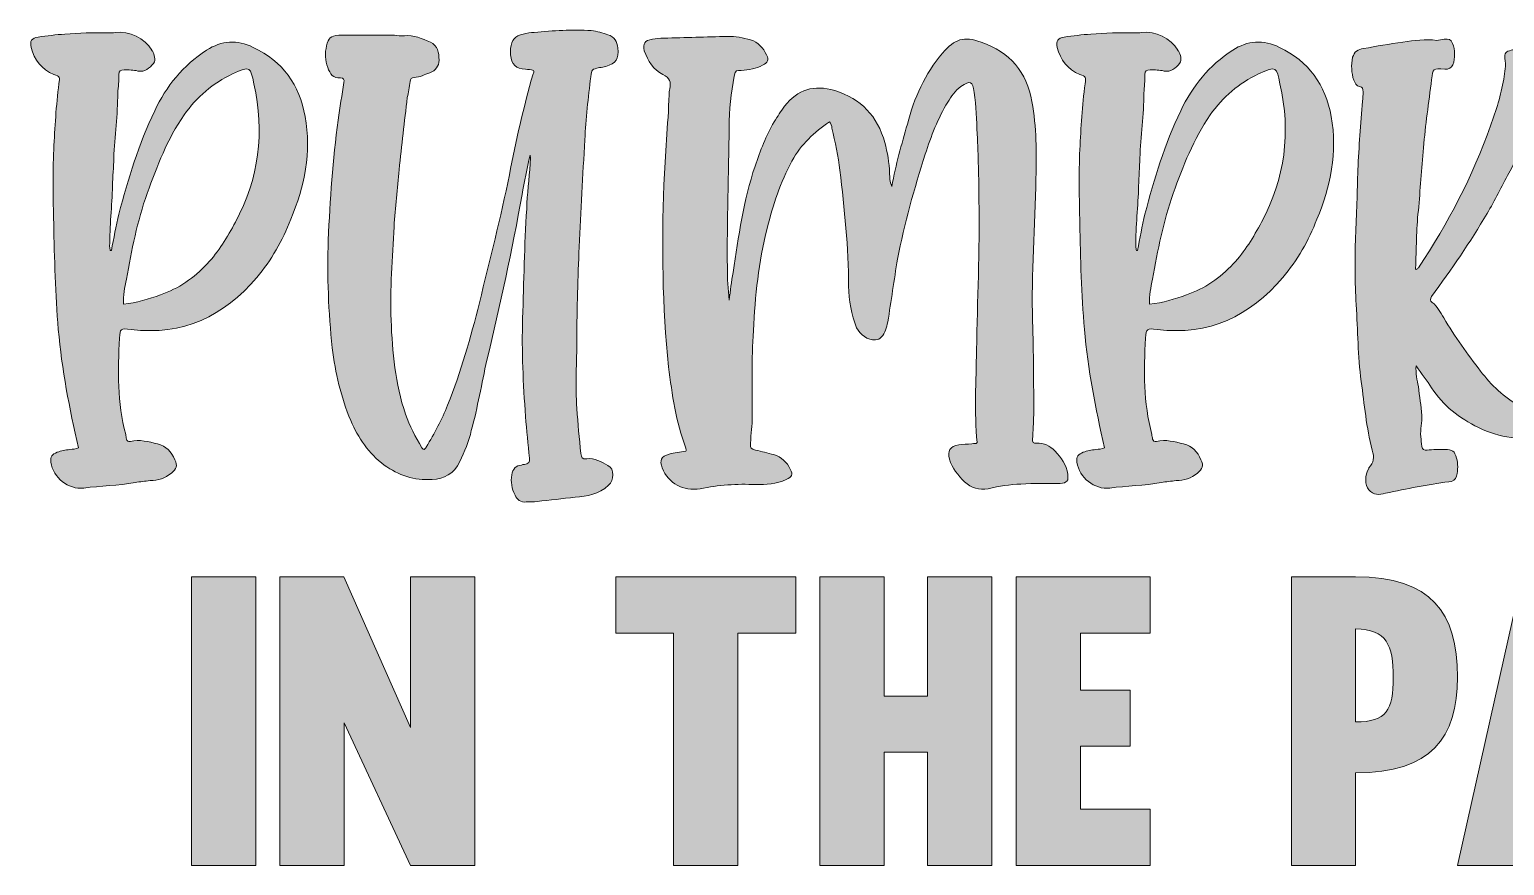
# Model space of a CAD drawing. Header units: inches. Extents: x 239 to 841, y -888 to -191.
# Drawn here: x 239 to 627.2, y -886.3 to -666.3 of the extents above; entities that cross this region are included whole.
import ezdxf

# ---------------------------------------------------------------- set-up
doc = ezdxf.new("R2010")
doc.units = ezdxf.units.IN
doc.header["$MEASUREMENT"] = 0
doc.layers.add('Layer 1', color=7, linetype='Continuous')

# ---------------------------------------------------------------- blocks, each defined once
blk = doc.blocks.new('block 3')
at = {"layer": 'Layer 1', "true_color": 0xffaf04}
h = blk.add_hatch(color=40, dxfattribs=at)
h.dxf.hatch_style = 2
edge = h.paths.add_edge_path()
edge.add_spline(control_points=[(262.52, -714.91), (264.95, -705.65), (267.68, -696.54), (271.94, -687.74), (274.97, -681.36), (279.37, -675.75), (285.6, -671.8), (289.54, -669.22), (293.64, -668.92), (297.89, -671.04), (305.63, -674.68), (310.04, -680.91), (311.55, -689.26), (313.22, -698.67), (311.4, -707.63), (307.76, -716.28), (305.63, -721.89), (302.6, -727.06), (298.8, -731.61), (290.15, -741.78), (279.37, -746.94), (265.71, -745.27), (262.98, -744.97), (262.83, -744.97), (262.68, -747.55), (262.22, -756.05), (262.07, -764.55), (264.34, -772.9), (264.34, -773.35), (264.5, -773.66), (264.5, -774.11), (264.65, -774.57), (264.95, -774.87), (265.56, -774.72), (267.99, -774.11), (270.27, -774.87), (272.69, -775.33), (274.97, -775.93), (276.34, -777.45), (277.25, -779.58), (278.01, -781.09), (277.7, -782.01), (276.34, -783.07), (274.67, -784.43), (272.85, -785.04), (270.72, -785.04), (269.35, -785.19), (268.14, -785.35), (266.77, -785.5), (262.37, -786.41), (257.67, -786.41), (253.26, -787.01), (249.17, -787.47), (245.22, -784.28), (244.61, -780.18), (244.46, -778.82), (244.91, -778.06), (246.28, -777.6), (247.34, -777.15), (248.41, -777), (249.62, -776.84), (250.38, -776.84), (251.14, -776.69), (251.9, -776.39), (249.47, -766.07), (247.5, -755.75), (246.58, -745.27), (245.83, -736.01), (245.52, -726.6), (245.37, -717.34), (245.22, -710.81), (245.07, -704.44), (245.37, -697.91), (245.67, -692.14), (245.98, -686.37), (246.74, -680.61), (247.04, -678.78), (247.04, -678.78), (245.37, -678.18), (242.18, -676.81), (240.21, -674.38), (239.45, -671.04), (239, -669.37), (239.6, -668.61), (241.27, -668.31), (243.55, -668.01), (245.98, -667.7), (248.26, -667.55), (252.05, -667.25), (255.84, -667.1), (259.64, -667.25), (260.25, -667.25), (261.01, -667.25), (261.61, -667.1), (265.26, -666.64), (269.35, -668.61), (271.18, -671.8), (271.18, -671.95), (271.18, -671.95), (271.33, -671.95), (271.78, -673.01), (272.39, -674.23), (271.63, -675.29), (270.57, -676.51), (269.35, -677.57), (267.53, -677.27), (266.32, -676.96), (265.1, -676.96), (263.89, -676.96), (262.98, -676.96), (262.52, -677.27), (262.52, -678.18), (262.52, -679.85), (262.37, -681.52), (262.22, -683.03), (262.22, -688.8), (261.46, -694.42), (261.16, -700.19), (261.16, -702.62), (260.85, -705.04), (260.85, -707.47), (260.7, -712.79), (260.09, -718.1), (260.09, -723.41), (260.09, -723.72), (260.25, -724.17), (260.25, -724.47), (260.4, -724.47), (260.4, -724.47), (260.55, -724.47), (261.16, -721.29), (261.76, -718.1), (262.52, -714.91)], knot_values=[0, 0, 0, 0, 1, 1, 1, 2, 2, 2, 3, 3, 3, 4, 4, 4, 5, 5, 5, 6, 6, 6, 7, 7, 7, 8, 8, 8, 9, 9, 9, 10, 10, 10, 11, 11, 11, 12, 12, 12, 13, 13, 13, 14, 14, 14, 15, 15, 15, 16, 16, 16, 17, 17, 17, 18, 18, 18, 19, 19, 19, 20, 20, 20, 21, 21, 21, 22, 22, 22, 23, 23, 23, 24, 24, 24, 25, 25, 25, 26, 26, 26, 27, 27, 27, 28, 28, 28, 29, 29, 29, 30, 30, 30, 31, 31, 31, 32, 32, 32, 33, 33, 33, 34, 34, 34, 35, 35, 35, 36, 36, 36, 37, 37, 37, 38, 38, 38, 39, 39, 39, 40, 40, 40, 41, 41, 41, 42, 42, 42, 43, 43, 43, 44, 44, 44, 44], degree=3, periodic=1)
edge = h.paths.add_edge_path()
edge.add_spline(control_points=[(273.45, -736.16), (278.31, -734.49), (282.26, -731.76), (285.75, -727.97), (288.78, -724.78), (291.06, -720.98), (293.19, -717.04), (299.41, -705.5), (300.93, -693.36), (298.04, -680.61), (297.13, -676.36), (297.28, -675.75), (292.43, -678.03), (287.27, -680.45), (283.02, -684.1), (279.68, -688.8), (275.27, -695.18), (272.54, -702.31), (269.96, -709.45), (267.38, -716.73), (265.86, -724.47), (264.5, -732.06), (264.04, -734.19), (263.59, -736.32), (263.74, -738.59), (267.23, -738.29), (270.42, -737.23), (273.45, -736.16)], knot_values=[0, 0, 0, 0, 1, 1, 1, 2, 2, 2, 3, 3, 3, 4, 4, 4, 5, 5, 5, 6, 6, 6, 7, 7, 7, 8, 8, 8, 9, 9, 9, 9], degree=3, periodic=1)
h = blk.add_hatch(color=40, dxfattribs=at)
h.dxf.hatch_style = 2
edge = h.paths.add_edge_path()
edge.add_spline(control_points=[(343.43, -776.24), (345.55, -772.59), (347.53, -768.95), (349.04, -765.16), (352.54, -756.35), (355.12, -747.4), (357.39, -738.29), (360.13, -727.06), (363.01, -715.82), (365.29, -704.59), (366.96, -695.63), (369.08, -686.83), (371.51, -678.03), (371.66, -677.72), (371.81, -677.42), (371.66, -677.11), (370.9, -676.81), (370.3, -676.96), (369.54, -676.81), (366.96, -676.66), (365.89, -675.6), (365.59, -673.01), (365.59, -672.56), (365.59, -671.95), (365.59, -671.35), (365.89, -669.07), (366.8, -668.01), (368.93, -667.55), (369.84, -667.25), (370.9, -667.1), (371.81, -667.1), (376.82, -666.64), (381.83, -666.34), (386.84, -666.64), (388.36, -666.79), (389.88, -667.25), (391.24, -667.7), (392.91, -668.31), (393.67, -669.52), (393.83, -671.2), (394.13, -674.08), (393.37, -675.29), (390.64, -676.05), (390.18, -676.2), (389.57, -676.36), (388.97, -676.36), (386.99, -676.81), (386.99, -676.81), (386.69, -678.78), (386.08, -684.25), (385.32, -689.87), (385.17, -695.33), (384.57, -704.74), (384.11, -714.15), (383.65, -723.56), (383.35, -731.61), (383.05, -739.65), (383.05, -747.85), (383.05, -753.92), (382.59, -759.99), (383.05, -766.07), (383.35, -770.01), (383.65, -773.96), (384.11, -777.91), (384.26, -778.97), (384.41, -779.42), (385.63, -779.27), (387.75, -778.97), (389.57, -780.18), (391.24, -781.09), (393.07, -781.85), (392.76, -785.04), (391.4, -786.26), (388.82, -788.68), (385.78, -789.14), (382.59, -789.44), (379.25, -789.75), (375.91, -790.2), (372.57, -790.51), (371.66, -790.66), (370.6, -790.66), (369.69, -790.66), (368.32, -790.81), (367.26, -790.05), (366.8, -788.84), (365.89, -787.17), (365.59, -785.35), (365.89, -783.52), (366.2, -782.01), (366.96, -781.09), (368.47, -780.94), (368.78, -780.79), (368.93, -780.79), (369.23, -780.79), (370.3, -780.64), (370.75, -780.18), (370.6, -779.12), (370.15, -775.48), (369.84, -771.83), (369.54, -768.19), (368.93, -759.54), (368.47, -751.04), (368.78, -742.39), (369.08, -732.67), (369.23, -723.11), (369.84, -713.54), (369.99, -709.6), (370.45, -705.65), (370.75, -701.7), (370.75, -700.95), (370.9, -700.34), (370.75, -699.43), (369.84, -702.92), (369.23, -706.41), (368.63, -709.75), (366.05, -724.32), (362.86, -738.9), (359.37, -753.32), (358, -759.54), (356.94, -765.76), (355.27, -771.83), (354.66, -774.72), (353.45, -777.45), (352.23, -780.03), (350.72, -783.22), (348.13, -784.59), (344.95, -784.74), (340.24, -785.04), (336.14, -783.68), (332.35, -780.94), (328.25, -777.91), (325.52, -773.81), (323.54, -769.25), (320.96, -763.03), (319.44, -756.66), (318.69, -750.13), (317.62, -740.72), (317.32, -731.15), (317.62, -721.74), (318.08, -711.12), (318.84, -700.64), (320.2, -690.17), (320.66, -686.83), (321.27, -683.49), (321.72, -680.3), (321.87, -679.54), (321.72, -679.09), (320.81, -679.09), (318.99, -679.24), (318.08, -678.03), (317.47, -676.36), (316.86, -674.53), (316.71, -672.56), (317.17, -670.59), (317.62, -668.61), (318.23, -668.01), (320.36, -667.85), (325.21, -667.7), (330.22, -667.85), (335.08, -667.85), (335.84, -668.01), (336.75, -668.01), (337.66, -668.01), (340.09, -667.7), (342.37, -668.77), (344.49, -669.68), (346.46, -670.59), (346.77, -672.41), (346.77, -674.38), (346.77, -676.05), (345.86, -677.11), (344.34, -677.72), (342.97, -678.18), (341.76, -678.94), (340.24, -678.94), (339.48, -678.94), (339.18, -679.39), (339.18, -680), (338.87, -681.52), (338.72, -682.88), (338.42, -684.25), (337.66, -690.62), (336.9, -696.85), (336.29, -703.22), (335.84, -708.23), (335.23, -713.09), (334.93, -718.25), (334.47, -726.45), (333.87, -734.65), (334.17, -742.84), (334.47, -751.19), (335.23, -759.54), (337.96, -767.58), (339.03, -770.62), (340.54, -773.51), (342.21, -776.39), (342.37, -776.54), (342.52, -776.69), (342.82, -776.84), (343.12, -776.69), (343.28, -776.39), (343.43, -776.24)], knot_values=[0, 0, 0, 0, 1, 1, 1, 2, 2, 2, 3, 3, 3, 4, 4, 4, 5, 5, 5, 6, 6, 6, 7, 7, 7, 8, 8, 8, 9, 9, 9, 10, 10, 10, 11, 11, 11, 12, 12, 12, 13, 13, 13, 14, 14, 14, 15, 15, 15, 16, 16, 16, 17, 17, 17, 18, 18, 18, 19, 19, 19, 20, 20, 20, 21, 21, 21, 22, 22, 22, 23, 23, 23, 24, 24, 24, 25, 25, 25, 26, 26, 26, 27, 27, 27, 28, 28, 28, 29, 29, 29, 30, 30, 30, 31, 31, 31, 32, 32, 32, 33, 33, 33, 34, 34, 34, 35, 35, 35, 36, 36, 36, 37, 37, 37, 38, 38, 38, 39, 39, 39, 40, 40, 40, 41, 41, 41, 42, 42, 42, 43, 43, 43, 44, 44, 44, 45, 45, 45, 46, 46, 46, 47, 47, 47, 48, 48, 48, 49, 49, 49, 50, 50, 50, 51, 51, 51, 52, 52, 52, 53, 53, 53, 54, 54, 54, 55, 55, 55, 56, 56, 56, 57, 57, 57, 58, 58, 58, 59, 59, 59, 60, 60, 60, 61, 61, 61, 62, 62, 62, 63, 63, 63, 64, 64, 64, 65, 65, 65, 66, 66, 66, 67, 67, 67, 67], degree=3, periodic=1)
h = blk.add_hatch(color=40, dxfattribs=at)
h.dxf.hatch_style = 2
edge = h.paths.add_edge_path()
edge.add_spline(control_points=[(532.56, -714.91), (534.99, -705.65), (537.72, -696.54), (541.97, -687.74), (545.01, -681.36), (549.41, -675.75), (555.64, -671.8), (559.58, -669.22), (563.68, -668.92), (567.93, -671.04), (575.67, -674.68), (580.07, -680.91), (581.59, -689.26), (583.26, -698.67), (581.44, -707.63), (577.8, -716.28), (575.67, -721.89), (572.64, -727.06), (568.84, -731.61), (560.19, -741.78), (549.41, -746.94), (535.75, -745.27), (533.02, -744.97), (532.87, -744.97), (532.71, -747.55), (532.26, -756.05), (532.11, -764.55), (534.38, -772.9), (534.38, -773.35), (534.54, -773.66), (534.54, -774.11), (534.69, -774.57), (534.99, -774.87), (535.6, -774.72), (538.03, -774.11), (540.3, -774.87), (542.73, -775.33), (545.01, -775.93), (546.38, -777.45), (547.29, -779.58), (548.05, -781.09), (547.74, -782.01), (546.38, -783.07), (544.71, -784.43), (542.88, -785.04), (540.76, -785.04), (539.39, -785.19), (538.18, -785.35), (536.81, -785.5), (532.41, -786.41), (527.7, -786.41), (523.3, -787.01), (519.2, -787.47), (515.26, -784.28), (514.65, -780.18), (514.5, -778.82), (514.95, -778.06), (516.32, -777.6), (517.38, -777.15), (518.44, -777), (519.66, -776.84), (520.42, -776.84), (521.18, -776.69), (521.94, -776.39), (519.51, -766.07), (517.53, -755.75), (516.62, -745.27), (515.86, -736.01), (515.56, -726.6), (515.41, -717.34), (515.26, -710.81), (515.11, -704.44), (515.41, -697.91), (515.71, -692.14), (516.02, -686.37), (516.78, -680.61), (517.08, -678.78), (517.08, -678.78), (515.41, -678.18), (512.22, -676.81), (510.25, -674.38), (509.49, -671.04), (509.03, -669.37), (509.64, -668.61), (511.31, -668.31), (513.59, -668.01), (516.02, -667.7), (518.29, -667.55), (522.09, -667.25), (525.88, -667.1), (529.68, -667.25), (530.29, -667.25), (531.04, -667.25), (531.65, -667.1), (535.29, -666.64), (539.39, -668.61), (541.21, -671.8), (541.21, -671.95), (541.21, -671.95), (541.37, -671.95), (541.82, -673.01), (542.43, -674.23), (541.67, -675.29), (540.61, -676.51), (539.39, -677.57), (537.57, -677.27), (536.36, -676.96), (535.14, -676.96), (533.93, -676.96), (533.02, -676.96), (532.56, -677.27), (532.56, -678.18), (532.56, -679.85), (532.41, -681.52), (532.26, -683.03), (532.26, -688.8), (531.5, -694.42), (531.2, -700.19), (531.2, -702.62), (530.89, -705.04), (530.89, -707.47), (530.74, -712.79), (530.13, -718.1), (530.13, -723.41), (530.13, -723.72), (530.29, -724.17), (530.29, -724.47), (530.44, -724.47), (530.44, -724.47), (530.59, -724.47), (531.2, -721.29), (531.8, -718.1), (532.56, -714.91)], knot_values=[0, 0, 0, 0, 1, 1, 1, 2, 2, 2, 3, 3, 3, 4, 4, 4, 5, 5, 5, 6, 6, 6, 7, 7, 7, 8, 8, 8, 9, 9, 9, 10, 10, 10, 11, 11, 11, 12, 12, 12, 13, 13, 13, 14, 14, 14, 15, 15, 15, 16, 16, 16, 17, 17, 17, 18, 18, 18, 19, 19, 19, 20, 20, 20, 21, 21, 21, 22, 22, 22, 23, 23, 23, 24, 24, 24, 25, 25, 25, 26, 26, 26, 27, 27, 27, 28, 28, 28, 29, 29, 29, 30, 30, 30, 31, 31, 31, 32, 32, 32, 33, 33, 33, 34, 34, 34, 35, 35, 35, 36, 36, 36, 37, 37, 37, 38, 38, 38, 39, 39, 39, 40, 40, 40, 41, 41, 41, 42, 42, 42, 43, 43, 43, 44, 44, 44, 44], degree=3, periodic=1)
edge = h.paths.add_edge_path()
edge.add_spline(control_points=[(543.49, -736.16), (548.35, -734.49), (552.3, -731.76), (555.79, -727.97), (558.82, -724.78), (561.1, -720.98), (563.23, -717.04), (569.45, -705.5), (570.97, -693.36), (568.08, -680.61), (567.17, -676.36), (567.32, -675.75), (562.47, -678.03), (557.3, -680.45), (553.06, -684.1), (549.72, -688.8), (545.31, -695.18), (542.58, -702.31), (540, -709.45), (537.42, -716.73), (535.9, -724.47), (534.54, -732.06), (534.08, -734.19), (533.62, -736.32), (533.78, -738.59), (537.27, -738.29), (540.46, -737.23), (543.49, -736.16)], knot_values=[0, 0, 0, 0, 1, 1, 1, 2, 2, 2, 3, 3, 3, 4, 4, 4, 5, 5, 5, 6, 6, 6, 7, 7, 7, 8, 8, 8, 9, 9, 9, 9], degree=3, periodic=1)
h = blk.add_hatch(color=40, dxfattribs=at)
h.dxf.hatch_style = 2
edge = h.paths.add_edge_path()
edge.add_spline(control_points=[(470.02, -691.23), (471.85, -684.4), (474.58, -678.03), (479.28, -672.56), (482.62, -668.77), (484.75, -668.01), (489.45, -669.68), (497.04, -672.26), (501.45, -677.57), (502.81, -685.31), (504.03, -691.99), (504.03, -698.82), (503.87, -705.5), (503.57, -718.1), (502.66, -730.55), (502.96, -743.15), (503.27, -751.34), (503.27, -759.54), (503.27, -767.74), (503.27, -769.86), (503.11, -771.99), (502.96, -774.11), (502.81, -774.87), (503.11, -775.33), (504.03, -775.18), (506, -775.02), (507.52, -775.93), (508.88, -777.3), (510.55, -778.97), (511.92, -780.94), (512.22, -783.37), (512.53, -785.04), (512.07, -785.65), (510.25, -785.8), (506.76, -785.95), (503.42, -785.65), (499.93, -785.95), (497.04, -786.1), (494.16, -786.41), (491.28, -787.17), (488.85, -787.62), (486.87, -787.01), (485.05, -785.35), (483.38, -783.68), (481.86, -781.85), (481.1, -779.42), (480.5, -777.15), (481.26, -776.09), (483.53, -775.63), (484.6, -775.48), (485.81, -775.48), (487.03, -775.33), (487.48, -775.18), (488.09, -775.48), (488.39, -775.02), (487.63, -766.98), (488.09, -758.93), (488.24, -750.73), (488.39, -737.68), (489.15, -724.47), (488.85, -711.27), (488.85, -705.35), (488.69, -699.58), (488.39, -693.81), (488.24, -690.17), (488.09, -686.53), (487.63, -682.88), (487.18, -679.85), (486.57, -679.7), (484.14, -681.36), (482.62, -682.43), (481.56, -683.94), (480.65, -685.46), (478.07, -689.71), (476.25, -694.42), (474.73, -699.13), (471.85, -708.23), (469.26, -717.34), (467.44, -726.75), (466.53, -732.22), (465.77, -737.83), (464.86, -743.3), (464.56, -744.82), (464.26, -746.18), (463.19, -747.24), (462.74, -747.7), (462.28, -748), (461.67, -748), (459.55, -748.16), (457.58, -746.64), (456.67, -744.82), (455.3, -741.32), (454.69, -737.68), (454.54, -733.89), (454.54, -723.72), (453.48, -713.54), (452.26, -703.37), (451.81, -699.73), (451.05, -695.94), (450.14, -692.29), (450.14, -691.69), (449.99, -691.08), (449.53, -690.62), (445.43, -693.36), (442.09, -696.54), (439.66, -700.95), (436.63, -706.56), (434.66, -712.48), (433.14, -718.71), (430.86, -727.51), (429.95, -736.47), (429.49, -745.57), (429.04, -753.16), (429.19, -760.6), (429.19, -768.19), (429.19, -770.47), (428.89, -772.75), (428.74, -775.18), (428.74, -776.69), (428.74, -776.69), (430.1, -777), (431.62, -777.45), (433.29, -777.75), (434.81, -778.21), (436.93, -778.82), (438.3, -780.18), (439.21, -782.01), (439.97, -783.52), (439.66, -783.98), (438.15, -784.74), (435.57, -785.95), (432.83, -786.1), (430.1, -786.1), (425.24, -785.8), (420.23, -786.26), (415.53, -787.17), (410.98, -787.92), (407.18, -785.8), (405.51, -781.7), (404.75, -779.73), (405.21, -778.67), (407.33, -778.06), (408.7, -777.75), (410.22, -777.6), (411.73, -777.3), (411.89, -777), (411.73, -776.69), (411.73, -776.54), (409.15, -769.56), (408.09, -762.42), (407.18, -755.14), (405.51, -739.2), (405.36, -723.11), (405.97, -707.17), (406.27, -699.28), (407.03, -691.38), (407.33, -683.49), (407.33, -683.03), (407.33, -682.43), (407.48, -681.97), (407.79, -680.15), (407.63, -679.09), (405.66, -678.18), (403.23, -676.96), (401.72, -674.68), (400.8, -671.95), (400.35, -669.98), (400.8, -669.22), (402.93, -668.92), (403.84, -668.77), (404.9, -668.61), (405.97, -668.61), (411.58, -668.46), (417.05, -668.31), (422.66, -668.16), (424.79, -668.01), (426.76, -668.61), (428.74, -669.07), (430.86, -669.68), (432.07, -671.2), (432.99, -673.01), (433.59, -674.38), (433.29, -674.99), (431.92, -675.75), (430.25, -676.66), (428.28, -676.96), (426.31, -677.11), (425.09, -677.11), (424.79, -676.96), (424.48, -678.63), (423.57, -683.03), (423.12, -687.59), (423.12, -691.99), (422.97, -704.44), (422.51, -716.73), (422.66, -729.03), (422.66, -731.91), (422.81, -734.65), (423.12, -737.53), (423.42, -735.1), (423.73, -732.67), (424.18, -730.24), (425.55, -720.83), (426.91, -711.27), (429.95, -702.31), (431.32, -698.21), (432.83, -694.27), (434.96, -690.62), (435.87, -689.11), (436.78, -687.89), (437.69, -686.53), (441.18, -682.12), (445.43, -680.76), (450.9, -682.43), (457.88, -684.55), (462.13, -689.11), (464.1, -696.09), (464.71, -698.67), (465.32, -701.4), (465.32, -704.13), (465.47, -705.2), (465.32, -706.26), (465.92, -707.63), (466.99, -701.86), (468.51, -696.54), (470.02, -691.23)], knot_values=[0, 0, 0, 0, 1, 1, 1, 2, 2, 2, 3, 3, 3, 4, 4, 4, 5, 5, 5, 6, 6, 6, 7, 7, 7, 8, 8, 8, 9, 9, 9, 10, 10, 10, 11, 11, 11, 12, 12, 12, 13, 13, 13, 14, 14, 14, 15, 15, 15, 16, 16, 16, 17, 17, 17, 18, 18, 18, 19, 19, 19, 20, 20, 20, 21, 21, 21, 22, 22, 22, 23, 23, 23, 24, 24, 24, 25, 25, 25, 26, 26, 26, 27, 27, 27, 28, 28, 28, 29, 29, 29, 30, 30, 30, 31, 31, 31, 32, 32, 32, 33, 33, 33, 34, 34, 34, 35, 35, 35, 36, 36, 36, 37, 37, 37, 38, 38, 38, 39, 39, 39, 40, 40, 40, 41, 41, 41, 42, 42, 42, 43, 43, 43, 44, 44, 44, 45, 45, 45, 46, 46, 46, 47, 47, 47, 48, 48, 48, 49, 49, 49, 50, 50, 50, 51, 51, 51, 52, 52, 52, 53, 53, 53, 54, 54, 54, 55, 55, 55, 56, 56, 56, 57, 57, 57, 58, 58, 58, 59, 59, 59, 60, 60, 60, 61, 61, 61, 62, 62, 62, 63, 63, 63, 64, 64, 64, 65, 65, 65, 66, 66, 66, 67, 67, 67, 68, 68, 68, 69, 69, 69, 70, 70, 70, 71, 71, 71, 72, 72, 72, 73, 73, 73, 74, 74, 74, 75, 75, 75, 75], degree=3, periodic=1)
h = blk.add_hatch(color=40, dxfattribs=at)
h.dxf.hatch_style = 2
edge = h.paths.add_edge_path()
edge.add_spline(control_points=[(604.51, -760.3), (604.81, -762.88), (605.27, -765.31), (605.42, -767.89), (605.57, -769.71), (604.96, -771.53), (605.12, -773.51), (605.27, -774.26), (605.27, -775.18), (605.42, -776.09), (605.57, -776.84), (606.03, -777.15), (606.79, -777), (608.3, -776.84), (609.97, -776.84), (611.49, -776.84), (613.47, -776.84), (614.07, -777.3), (614.53, -779.12), (614.98, -780.64), (614.98, -782.16), (614.53, -783.83), (614.22, -784.74), (613.62, -785.35), (612.55, -785.35), (606.94, -786.1), (601.47, -787.17), (595.86, -788.38), (594.19, -788.84), (592.67, -788.84), (591.45, -787.47), (590.39, -786.41), (590.39, -783.37), (591.45, -781.85), (591.45, -781.85), (591.45, -781.85), (591.45, -781.7), (592.82, -780.34), (592.97, -778.97), (592.36, -777), (590.85, -771.08), (590.24, -765), (589.48, -758.93), (588.57, -752.25), (588.57, -745.57), (588.12, -738.74), (587.81, -732.82), (587.81, -726.75), (587.96, -720.83), (588.27, -714.91), (588.42, -708.99), (588.57, -703.22), (588.87, -697.15), (589.33, -691.23), (589.78, -685.16), (589.94, -684.4), (589.94, -683.49), (589.94, -682.73), (589.94, -681.97), (589.94, -681.36), (589.03, -681.36), (588.12, -681.21), (587.81, -680.3), (587.51, -679.7), (586.9, -677.72), (586.75, -675.75), (587.2, -673.62), (587.66, -672.26), (588.57, -671.5), (590.09, -671.35), (593.43, -670.74), (596.92, -670.13), (600.41, -669.68), (603.45, -669.22), (606.33, -668.77), (609.37, -669.22), (609.97, -669.22), (610.73, -668.92), (611.34, -668.92), (612.55, -668.77), (613.01, -668.92), (613.47, -669.98), (614.22, -671.8), (614.22, -673.77), (613.62, -675.6), (613.16, -676.51), (612.55, -676.81), (611.49, -676.81), (608.3, -676.51), (608.3, -676.51), (608, -679.54), (607.24, -685.61), (606.33, -691.53), (605.88, -697.46), (605.42, -703.07), (604.96, -708.54), (604.51, -714), (603.9, -719.01), (604.05, -724.17), (603.75, -729.18), (603.75, -729.18), (603.75, -729.33), (603.9, -729.48), (604.21, -729.48), (604.36, -729.18), (604.51, -729.03), (612.4, -717.34), (618.78, -704.89), (623.48, -691.69), (625, -687.59), (626.22, -683.64), (626.98, -679.39), (627.28, -677.57), (627.58, -675.75), (627.28, -673.93), (627.13, -672.56), (627.58, -672.11), (628.95, -671.8), (629.4, -671.65), (629.71, -671.65), (630.16, -671.65), (633.2, -671.95), (635.78, -673.17), (638.05, -675.29), (639.27, -676.51), (639.27, -677.27), (638.51, -678.94), (637.9, -680.45), (637.45, -681.97), (636.99, -683.49), (634.72, -690.62), (631.83, -697.46), (628.34, -704.13), (626.37, -707.63), (624.7, -711.27), (622.57, -714.76), (618.17, -722.35), (613.16, -729.48), (608, -736.62), (607.55, -737.23), (607.55, -737.68), (608.15, -738.14), (609.52, -739.2), (610.28, -740.72), (611.19, -742.23), (614.07, -747.09), (617.41, -751.8), (620.9, -756.2), (623.64, -759.99), (627.13, -763.03), (631.07, -765.46), (633.2, -766.67), (635.32, -767.89), (637.75, -768.19), (638.97, -768.49), (640.18, -768.95), (641.24, -769.56), (642.31, -770.16), (642.46, -771.08), (641.4, -771.83), (640.48, -772.75), (639.12, -773.2), (637.9, -773.35), (631.83, -774.57), (625.91, -773.81), (620.3, -771.08), (615.29, -768.65), (611.04, -765.31), (608, -760.6), (606.79, -758.78), (605.42, -756.96), (603.9, -754.83), (603.75, -756.81), (604.21, -758.63), (604.51, -760.3)], knot_values=[0, 0, 0, 0, 1, 1, 1, 2, 2, 2, 3, 3, 3, 4, 4, 4, 5, 5, 5, 6, 6, 6, 7, 7, 7, 8, 8, 8, 9, 9, 9, 10, 10, 10, 11, 11, 11, 12, 12, 12, 13, 13, 13, 14, 14, 14, 15, 15, 15, 16, 16, 16, 17, 17, 17, 18, 18, 18, 19, 19, 19, 20, 20, 20, 21, 21, 21, 22, 22, 22, 23, 23, 23, 24, 24, 24, 25, 25, 25, 26, 26, 26, 27, 27, 27, 28, 28, 28, 29, 29, 29, 30, 30, 30, 31, 31, 31, 32, 32, 32, 33, 33, 33, 34, 34, 34, 35, 35, 35, 36, 36, 36, 37, 37, 37, 38, 38, 38, 39, 39, 39, 40, 40, 40, 41, 41, 41, 42, 42, 42, 43, 43, 43, 44, 44, 44, 45, 45, 45, 46, 46, 46, 47, 47, 47, 48, 48, 48, 49, 49, 49, 50, 50, 50, 51, 51, 51, 52, 52, 52, 53, 53, 53, 54, 54, 54, 55, 55, 55, 56, 56, 56, 57, 57, 57, 58, 58, 58, 58], degree=3, periodic=1)
at = {"layer": 'Layer 1', "lineweight": 0}
for points, knots in [([(262.52, -714.91), (264.95, -705.65), (267.68, -696.54), (271.94, -687.74), (274.97, -681.36), (279.37, -675.75), (285.6, -671.8), (289.54, -669.22), (293.64, -668.92), (297.89, -671.04), (305.63, -674.68), (310.04, -680.91), (311.55, -689.26), (313.22, -698.67), (311.4, -707.63), (307.76, -716.28), (305.63, -721.89), (302.6, -727.06), (298.8, -731.61), (290.15, -741.78), (279.37, -746.94), (265.71, -745.27), (262.98, -744.97), (262.83, -744.97), (262.68, -747.55), (262.22, -756.05), (262.07, -764.55), (264.34, -772.9), (264.34, -773.35), (264.5, -773.66), (264.5, -774.11), (264.65, -774.57), (264.95, -774.87), (265.56, -774.72), (267.99, -774.11), (270.27, -774.87), (272.69, -775.33), (274.97, -775.93), (276.34, -777.45), (277.25, -779.58), (278.01, -781.09), (277.7, -782.01), (276.34, -783.07), (274.67, -784.43), (272.85, -785.04), (270.72, -785.04), (269.35, -785.19), (268.14, -785.35), (266.77, -785.5), (262.37, -786.41), (257.67, -786.41), (253.26, -787.01), (249.17, -787.47), (245.22, -784.28), (244.61, -780.18), (244.46, -778.82), (244.91, -778.06), (246.28, -777.6), (247.34, -777.15), (248.41, -777), (249.62, -776.84), (250.38, -776.84), (251.14, -776.69), (251.9, -776.39), (249.47, -766.07), (247.5, -755.75), (246.58, -745.27), (245.83, -736.01), (245.52, -726.6), (245.37, -717.34), (245.22, -710.81), (245.07, -704.44), (245.37, -697.91), (245.67, -692.14), (245.98, -686.37), (246.74, -680.61), (247.04, -678.78), (247.04, -678.78), (245.37, -678.18), (242.18, -676.81), (240.21, -674.38), (239.45, -671.04), (239, -669.37), (239.6, -668.61), (241.27, -668.31), (243.55, -668.01), (245.98, -667.7), (248.26, -667.55), (252.05, -667.25), (255.84, -667.1), (259.64, -667.25), (260.25, -667.25), (261.01, -667.25), (261.61, -667.1), (265.26, -666.64), (269.35, -668.61), (271.18, -671.8), (271.18, -671.95), (271.18, -671.95), (271.33, -671.95), (271.78, -673.01), (272.39, -674.23), (271.63, -675.29), (270.57, -676.51), (269.35, -677.57), (267.53, -677.27), (266.32, -676.96), (265.1, -676.96), (263.89, -676.96), (262.98, -676.96), (262.52, -677.27), (262.52, -678.18), (262.52, -679.85), (262.37, -681.52), (262.22, -683.03), (262.22, -688.8), (261.46, -694.42), (261.16, -700.19), (261.16, -702.62), (260.85, -705.04), (260.85, -707.47), (260.7, -712.79), (260.09, -718.1), (260.09, -723.41), (260.09, -723.72), (260.25, -724.17), (260.25, -724.47), (260.4, -724.47), (260.4, -724.47), (260.55, -724.47), (261.16, -721.29), (261.76, -718.1), (262.52, -714.91)], [0, 0, 0, 0, 1, 1, 1, 2, 2, 2, 3, 3, 3, 4, 4, 4, 5, 5, 5, 6, 6, 6, 7, 7, 7, 8, 8, 8, 9, 9, 9, 10, 10, 10, 11, 11, 11, 12, 12, 12, 13, 13, 13, 14, 14, 14, 15, 15, 15, 16, 16, 16, 17, 17, 17, 18, 18, 18, 19, 19, 19, 20, 20, 20, 21, 21, 21, 22, 22, 22, 23, 23, 23, 24, 24, 24, 25, 25, 25, 26, 26, 26, 27, 27, 27, 28, 28, 28, 29, 29, 29, 30, 30, 30, 31, 31, 31, 32, 32, 32, 33, 33, 33, 34, 34, 34, 35, 35, 35, 36, 36, 36, 37, 37, 37, 38, 38, 38, 39, 39, 39, 40, 40, 40, 41, 41, 41, 42, 42, 42, 43, 43, 43, 44, 44, 44, 44]), ([(343.43, -776.24), (345.55, -772.59), (347.53, -768.95), (349.04, -765.16), (352.54, -756.35), (355.12, -747.4), (357.39, -738.29), (360.13, -727.06), (363.01, -715.82), (365.29, -704.59), (366.96, -695.63), (369.08, -686.83), (371.51, -678.03), (371.66, -677.72), (371.81, -677.42), (371.66, -677.11), (370.9, -676.81), (370.3, -676.96), (369.54, -676.81), (366.96, -676.66), (365.89, -675.6), (365.59, -673.01), (365.59, -672.56), (365.59, -671.95), (365.59, -671.35), (365.89, -669.07), (366.8, -668.01), (368.93, -667.55), (369.84, -667.25), (370.9, -667.1), (371.81, -667.1), (376.82, -666.64), (381.83, -666.34), (386.84, -666.64), (388.36, -666.79), (389.88, -667.25), (391.24, -667.7), (392.91, -668.31), (393.67, -669.52), (393.83, -671.2), (394.13, -674.08), (393.37, -675.29), (390.64, -676.05), (390.18, -676.2), (389.57, -676.36), (388.97, -676.36), (386.99, -676.81), (386.99, -676.81), (386.69, -678.78), (386.08, -684.25), (385.32, -689.87), (385.17, -695.33), (384.57, -704.74), (384.11, -714.15), (383.65, -723.56), (383.35, -731.61), (383.05, -739.65), (383.05, -747.85), (383.05, -753.92), (382.59, -759.99), (383.05, -766.07), (383.35, -770.01), (383.65, -773.96), (384.11, -777.91), (384.26, -778.97), (384.41, -779.42), (385.63, -779.27), (387.75, -778.97), (389.57, -780.18), (391.24, -781.09), (393.07, -781.85), (392.76, -785.04), (391.4, -786.26), (388.82, -788.68), (385.78, -789.14), (382.59, -789.44), (379.25, -789.75), (375.91, -790.2), (372.57, -790.51), (371.66, -790.66), (370.6, -790.66), (369.69, -790.66), (368.32, -790.81), (367.26, -790.05), (366.8, -788.84), (365.89, -787.17), (365.59, -785.35), (365.89, -783.52), (366.2, -782.01), (366.96, -781.09), (368.47, -780.94), (368.78, -780.79), (368.93, -780.79), (369.23, -780.79), (370.3, -780.64), (370.75, -780.18), (370.6, -779.12), (370.15, -775.48), (369.84, -771.83), (369.54, -768.19), (368.93, -759.54), (368.47, -751.04), (368.78, -742.39), (369.08, -732.67), (369.23, -723.11), (369.84, -713.54), (369.99, -709.6), (370.45, -705.65), (370.75, -701.7), (370.75, -700.95), (370.9, -700.34), (370.75, -699.43), (369.84, -702.92), (369.23, -706.41), (368.63, -709.75), (366.05, -724.32), (362.86, -738.9), (359.37, -753.32), (358, -759.54), (356.94, -765.76), (355.27, -771.83), (354.66, -774.72), (353.45, -777.45), (352.23, -780.03), (350.72, -783.22), (348.13, -784.59), (344.95, -784.74), (340.24, -785.04), (336.14, -783.68), (332.35, -780.94), (328.25, -777.91), (325.52, -773.81), (323.54, -769.25), (320.96, -763.03), (319.44, -756.66), (318.69, -750.13), (317.62, -740.72), (317.32, -731.15), (317.62, -721.74), (318.08, -711.12), (318.84, -700.64), (320.2, -690.17), (320.66, -686.83), (321.27, -683.49), (321.72, -680.3), (321.87, -679.54), (321.72, -679.09), (320.81, -679.09), (318.99, -679.24), (318.08, -678.03), (317.47, -676.36), (316.86, -674.53), (316.71, -672.56), (317.17, -670.59), (317.62, -668.61), (318.23, -668.01), (320.36, -667.85), (325.21, -667.7), (330.22, -667.85), (335.08, -667.85), (335.84, -668.01), (336.75, -668.01), (337.66, -668.01), (340.09, -667.7), (342.37, -668.77), (344.49, -669.68), (346.46, -670.59), (346.77, -672.41), (346.77, -674.38), (346.77, -676.05), (345.86, -677.11), (344.34, -677.72), (342.97, -678.18), (341.76, -678.94), (340.24, -678.94), (339.48, -678.94), (339.18, -679.39), (339.18, -680), (338.87, -681.52), (338.72, -682.88), (338.42, -684.25), (337.66, -690.62), (336.9, -696.85), (336.29, -703.22), (335.84, -708.23), (335.23, -713.09), (334.93, -718.25), (334.47, -726.45), (333.87, -734.65), (334.17, -742.84), (334.47, -751.19), (335.23, -759.54), (337.96, -767.58), (339.03, -770.62), (340.54, -773.51), (342.21, -776.39), (342.37, -776.54), (342.52, -776.69), (342.82, -776.84), (343.12, -776.69), (343.28, -776.39), (343.43, -776.24)], [0, 0, 0, 0, 1, 1, 1, 2, 2, 2, 3, 3, 3, 4, 4, 4, 5, 5, 5, 6, 6, 6, 7, 7, 7, 8, 8, 8, 9, 9, 9, 10, 10, 10, 11, 11, 11, 12, 12, 12, 13, 13, 13, 14, 14, 14, 15, 15, 15, 16, 16, 16, 17, 17, 17, 18, 18, 18, 19, 19, 19, 20, 20, 20, 21, 21, 21, 22, 22, 22, 23, 23, 23, 24, 24, 24, 25, 25, 25, 26, 26, 26, 27, 27, 27, 28, 28, 28, 29, 29, 29, 30, 30, 30, 31, 31, 31, 32, 32, 32, 33, 33, 33, 34, 34, 34, 35, 35, 35, 36, 36, 36, 37, 37, 37, 38, 38, 38, 39, 39, 39, 40, 40, 40, 41, 41, 41, 42, 42, 42, 43, 43, 43, 44, 44, 44, 45, 45, 45, 46, 46, 46, 47, 47, 47, 48, 48, 48, 49, 49, 49, 50, 50, 50, 51, 51, 51, 52, 52, 52, 53, 53, 53, 54, 54, 54, 55, 55, 55, 56, 56, 56, 57, 57, 57, 58, 58, 58, 59, 59, 59, 60, 60, 60, 61, 61, 61, 62, 62, 62, 63, 63, 63, 64, 64, 64, 65, 65, 65, 66, 66, 66, 67, 67, 67, 67]), ([(532.56, -714.91), (534.99, -705.65), (537.72, -696.54), (541.97, -687.74), (545.01, -681.36), (549.41, -675.75), (555.64, -671.8), (559.58, -669.22), (563.68, -668.92), (567.93, -671.04), (575.67, -674.68), (580.07, -680.91), (581.59, -689.26), (583.26, -698.67), (581.44, -707.63), (577.8, -716.28), (575.67, -721.89), (572.64, -727.06), (568.84, -731.61), (560.19, -741.78), (549.41, -746.94), (535.75, -745.27), (533.02, -744.97), (532.87, -744.97), (532.71, -747.55), (532.26, -756.05), (532.11, -764.55), (534.38, -772.9), (534.38, -773.35), (534.54, -773.66), (534.54, -774.11), (534.69, -774.57), (534.99, -774.87), (535.6, -774.72), (538.03, -774.11), (540.3, -774.87), (542.73, -775.33), (545.01, -775.93), (546.38, -777.45), (547.29, -779.58), (548.05, -781.09), (547.74, -782.01), (546.38, -783.07), (544.71, -784.43), (542.88, -785.04), (540.76, -785.04), (539.39, -785.19), (538.18, -785.35), (536.81, -785.5), (532.41, -786.41), (527.7, -786.41), (523.3, -787.01), (519.2, -787.47), (515.26, -784.28), (514.65, -780.18), (514.5, -778.82), (514.95, -778.06), (516.32, -777.6), (517.38, -777.15), (518.44, -777), (519.66, -776.84), (520.42, -776.84), (521.18, -776.69), (521.94, -776.39), (519.51, -766.07), (517.53, -755.75), (516.62, -745.27), (515.86, -736.01), (515.56, -726.6), (515.41, -717.34), (515.26, -710.81), (515.11, -704.44), (515.41, -697.91), (515.71, -692.14), (516.02, -686.37), (516.78, -680.61), (517.08, -678.78), (517.08, -678.78), (515.41, -678.18), (512.22, -676.81), (510.25, -674.38), (509.49, -671.04), (509.03, -669.37), (509.64, -668.61), (511.31, -668.31), (513.59, -668.01), (516.02, -667.7), (518.29, -667.55), (522.09, -667.25), (525.88, -667.1), (529.68, -667.25), (530.29, -667.25), (531.04, -667.25), (531.65, -667.1), (535.29, -666.64), (539.39, -668.61), (541.21, -671.8), (541.21, -671.95), (541.21, -671.95), (541.37, -671.95), (541.82, -673.01), (542.43, -674.23), (541.67, -675.29), (540.61, -676.51), (539.39, -677.57), (537.57, -677.27), (536.36, -676.96), (535.14, -676.96), (533.93, -676.96), (533.02, -676.96), (532.56, -677.27), (532.56, -678.18), (532.56, -679.85), (532.41, -681.52), (532.26, -683.03), (532.26, -688.8), (531.5, -694.42), (531.2, -700.19), (531.2, -702.62), (530.89, -705.04), (530.89, -707.47), (530.74, -712.79), (530.13, -718.1), (530.13, -723.41), (530.13, -723.72), (530.29, -724.17), (530.29, -724.47), (530.44, -724.47), (530.44, -724.47), (530.59, -724.47), (531.2, -721.29), (531.8, -718.1), (532.56, -714.91)], [0, 0, 0, 0, 1, 1, 1, 2, 2, 2, 3, 3, 3, 4, 4, 4, 5, 5, 5, 6, 6, 6, 7, 7, 7, 8, 8, 8, 9, 9, 9, 10, 10, 10, 11, 11, 11, 12, 12, 12, 13, 13, 13, 14, 14, 14, 15, 15, 15, 16, 16, 16, 17, 17, 17, 18, 18, 18, 19, 19, 19, 20, 20, 20, 21, 21, 21, 22, 22, 22, 23, 23, 23, 24, 24, 24, 25, 25, 25, 26, 26, 26, 27, 27, 27, 28, 28, 28, 29, 29, 29, 30, 30, 30, 31, 31, 31, 32, 32, 32, 33, 33, 33, 34, 34, 34, 35, 35, 35, 36, 36, 36, 37, 37, 37, 38, 38, 38, 39, 39, 39, 40, 40, 40, 41, 41, 41, 42, 42, 42, 43, 43, 43, 44, 44, 44, 44]), ([(470.02, -691.23), (471.85, -684.4), (474.58, -678.03), (479.28, -672.56), (482.62, -668.77), (484.75, -668.01), (489.45, -669.68), (497.04, -672.26), (501.45, -677.57), (502.81, -685.31), (504.03, -691.99), (504.03, -698.82), (503.87, -705.5), (503.57, -718.1), (502.66, -730.55), (502.96, -743.15), (503.27, -751.34), (503.27, -759.54), (503.27, -767.74), (503.27, -769.86), (503.11, -771.99), (502.96, -774.11), (502.81, -774.87), (503.11, -775.33), (504.03, -775.18), (506, -775.02), (507.52, -775.93), (508.88, -777.3), (510.55, -778.97), (511.92, -780.94), (512.22, -783.37), (512.53, -785.04), (512.07, -785.65), (510.25, -785.8), (506.76, -785.95), (503.42, -785.65), (499.93, -785.95), (497.04, -786.1), (494.16, -786.41), (491.28, -787.17), (488.85, -787.62), (486.87, -787.01), (485.05, -785.35), (483.38, -783.68), (481.86, -781.85), (481.1, -779.42), (480.5, -777.15), (481.26, -776.09), (483.53, -775.63), (484.6, -775.48), (485.81, -775.48), (487.03, -775.33), (487.48, -775.18), (488.09, -775.48), (488.39, -775.02), (487.63, -766.98), (488.09, -758.93), (488.24, -750.73), (488.39, -737.68), (489.15, -724.47), (488.85, -711.27), (488.85, -705.35), (488.69, -699.58), (488.39, -693.81), (488.24, -690.17), (488.09, -686.53), (487.63, -682.88), (487.18, -679.85), (486.57, -679.7), (484.14, -681.36), (482.62, -682.43), (481.56, -683.94), (480.65, -685.46), (478.07, -689.71), (476.25, -694.42), (474.73, -699.13), (471.85, -708.23), (469.26, -717.34), (467.44, -726.75), (466.53, -732.22), (465.77, -737.83), (464.86, -743.3), (464.56, -744.82), (464.26, -746.18), (463.19, -747.24), (462.74, -747.7), (462.28, -748), (461.67, -748), (459.55, -748.16), (457.58, -746.64), (456.67, -744.82), (455.3, -741.32), (454.69, -737.68), (454.54, -733.89), (454.54, -723.72), (453.48, -713.54), (452.26, -703.37), (451.81, -699.73), (451.05, -695.94), (450.14, -692.29), (450.14, -691.69), (449.99, -691.08), (449.53, -690.62), (445.43, -693.36), (442.09, -696.54), (439.66, -700.95), (436.63, -706.56), (434.66, -712.48), (433.14, -718.71), (430.86, -727.51), (429.95, -736.47), (429.49, -745.57), (429.04, -753.16), (429.19, -760.6), (429.19, -768.19), (429.19, -770.47), (428.89, -772.75), (428.74, -775.18), (428.74, -776.69), (428.74, -776.69), (430.1, -777), (431.62, -777.45), (433.29, -777.75), (434.81, -778.21), (436.93, -778.82), (438.3, -780.18), (439.21, -782.01), (439.97, -783.52), (439.66, -783.98), (438.15, -784.74), (435.57, -785.95), (432.83, -786.1), (430.1, -786.1), (425.24, -785.8), (420.23, -786.26), (415.53, -787.17), (410.98, -787.92), (407.18, -785.8), (405.51, -781.7), (404.75, -779.73), (405.21, -778.67), (407.33, -778.06), (408.7, -777.75), (410.22, -777.6), (411.73, -777.3), (411.89, -777), (411.73, -776.69), (411.73, -776.54), (409.15, -769.56), (408.09, -762.42), (407.18, -755.14), (405.51, -739.2), (405.36, -723.11), (405.97, -707.17), (406.27, -699.28), (407.03, -691.38), (407.33, -683.49), (407.33, -683.03), (407.33, -682.43), (407.48, -681.97), (407.79, -680.15), (407.63, -679.09), (405.66, -678.18), (403.23, -676.96), (401.72, -674.68), (400.8, -671.95), (400.35, -669.98), (400.8, -669.22), (402.93, -668.92), (403.84, -668.77), (404.9, -668.61), (405.97, -668.61), (411.58, -668.46), (417.05, -668.31), (422.66, -668.16), (424.79, -668.01), (426.76, -668.61), (428.74, -669.07), (430.86, -669.68), (432.07, -671.2), (432.99, -673.01), (433.59, -674.38), (433.29, -674.99), (431.92, -675.75), (430.25, -676.66), (428.28, -676.96), (426.31, -677.11), (425.09, -677.11), (424.79, -676.96), (424.48, -678.63), (423.57, -683.03), (423.12, -687.59), (423.12, -691.99), (422.97, -704.44), (422.51, -716.73), (422.66, -729.03), (422.66, -731.91), (422.81, -734.65), (423.12, -737.53), (423.42, -735.1), (423.73, -732.67), (424.18, -730.24), (425.55, -720.83), (426.91, -711.27), (429.95, -702.31), (431.32, -698.21), (432.83, -694.27), (434.96, -690.62), (435.87, -689.11), (436.78, -687.89), (437.69, -686.53), (441.18, -682.12), (445.43, -680.76), (450.9, -682.43), (457.88, -684.55), (462.13, -689.11), (464.1, -696.09), (464.71, -698.67), (465.32, -701.4), (465.32, -704.13), (465.47, -705.2), (465.32, -706.26), (465.92, -707.63), (466.99, -701.86), (468.51, -696.54), (470.02, -691.23)], [0, 0, 0, 0, 1, 1, 1, 2, 2, 2, 3, 3, 3, 4, 4, 4, 5, 5, 5, 6, 6, 6, 7, 7, 7, 8, 8, 8, 9, 9, 9, 10, 10, 10, 11, 11, 11, 12, 12, 12, 13, 13, 13, 14, 14, 14, 15, 15, 15, 16, 16, 16, 17, 17, 17, 18, 18, 18, 19, 19, 19, 20, 20, 20, 21, 21, 21, 22, 22, 22, 23, 23, 23, 24, 24, 24, 25, 25, 25, 26, 26, 26, 27, 27, 27, 28, 28, 28, 29, 29, 29, 30, 30, 30, 31, 31, 31, 32, 32, 32, 33, 33, 33, 34, 34, 34, 35, 35, 35, 36, 36, 36, 37, 37, 37, 38, 38, 38, 39, 39, 39, 40, 40, 40, 41, 41, 41, 42, 42, 42, 43, 43, 43, 44, 44, 44, 45, 45, 45, 46, 46, 46, 47, 47, 47, 48, 48, 48, 49, 49, 49, 50, 50, 50, 51, 51, 51, 52, 52, 52, 53, 53, 53, 54, 54, 54, 55, 55, 55, 56, 56, 56, 57, 57, 57, 58, 58, 58, 59, 59, 59, 60, 60, 60, 61, 61, 61, 62, 62, 62, 63, 63, 63, 64, 64, 64, 65, 65, 65, 66, 66, 66, 67, 67, 67, 68, 68, 68, 69, 69, 69, 70, 70, 70, 71, 71, 71, 72, 72, 72, 73, 73, 73, 74, 74, 74, 75, 75, 75, 75]), ([(604.51, -760.3), (604.81, -762.88), (605.27, -765.31), (605.42, -767.89), (605.57, -769.71), (604.96, -771.53), (605.12, -773.51), (605.27, -774.26), (605.27, -775.18), (605.42, -776.09), (605.57, -776.84), (606.03, -777.15), (606.79, -777), (608.3, -776.84), (609.97, -776.84), (611.49, -776.84), (613.47, -776.84), (614.07, -777.3), (614.53, -779.12), (614.98, -780.64), (614.98, -782.16), (614.53, -783.83), (614.22, -784.74), (613.62, -785.35), (612.55, -785.35), (606.94, -786.1), (601.47, -787.17), (595.86, -788.38), (594.19, -788.84), (592.67, -788.84), (591.45, -787.47), (590.39, -786.41), (590.39, -783.37), (591.45, -781.85), (591.45, -781.85), (591.45, -781.85), (591.45, -781.7), (592.82, -780.34), (592.97, -778.97), (592.36, -777), (590.85, -771.08), (590.24, -765), (589.48, -758.93), (588.57, -752.25), (588.57, -745.57), (588.12, -738.74), (587.81, -732.82), (587.81, -726.75), (587.96, -720.83), (588.27, -714.91), (588.42, -708.99), (588.57, -703.22), (588.87, -697.15), (589.33, -691.23), (589.78, -685.16), (589.94, -684.4), (589.94, -683.49), (589.94, -682.73), (589.94, -681.97), (589.94, -681.36), (589.03, -681.36), (588.12, -681.21), (587.81, -680.3), (587.51, -679.7), (586.9, -677.72), (586.75, -675.75), (587.2, -673.62), (587.66, -672.26), (588.57, -671.5), (590.09, -671.35), (593.43, -670.74), (596.92, -670.13), (600.41, -669.68), (603.45, -669.22), (606.33, -668.77), (609.37, -669.22), (609.97, -669.22), (610.73, -668.92), (611.34, -668.92), (612.55, -668.77), (613.01, -668.92), (613.47, -669.98), (614.22, -671.8), (614.22, -673.77), (613.62, -675.6), (613.16, -676.51), (612.55, -676.81), (611.49, -676.81), (608.3, -676.51), (608.3, -676.51), (608, -679.54), (607.24, -685.61), (606.33, -691.53), (605.88, -697.46), (605.42, -703.07), (604.96, -708.54), (604.51, -714), (603.9, -719.01), (604.05, -724.17), (603.75, -729.18), (603.75, -729.18), (603.75, -729.33), (603.9, -729.48), (604.21, -729.48), (604.36, -729.18), (604.51, -729.03), (612.4, -717.34), (618.78, -704.89), (623.48, -691.69), (625, -687.59), (626.22, -683.64), (626.98, -679.39), (627.28, -677.57), (627.58, -675.75), (627.28, -673.93), (627.13, -672.56), (627.58, -672.11), (628.95, -671.8), (629.4, -671.65), (629.71, -671.65), (630.16, -671.65), (633.2, -671.95), (635.78, -673.17), (638.05, -675.29), (639.27, -676.51), (639.27, -677.27), (638.51, -678.94), (637.9, -680.45), (637.45, -681.97), (636.99, -683.49), (634.72, -690.62), (631.83, -697.46), (628.34, -704.13), (626.37, -707.63), (624.7, -711.27), (622.57, -714.76), (618.17, -722.35), (613.16, -729.48), (608, -736.62), (607.55, -737.23), (607.55, -737.68), (608.15, -738.14), (609.52, -739.2), (610.28, -740.72), (611.19, -742.23), (614.07, -747.09), (617.41, -751.8), (620.9, -756.2), (623.64, -759.99), (627.13, -763.03), (631.07, -765.46), (633.2, -766.67), (635.32, -767.89), (637.75, -768.19), (638.97, -768.49), (640.18, -768.95), (641.24, -769.56), (642.31, -770.16), (642.46, -771.08), (641.4, -771.83), (640.48, -772.75), (639.12, -773.2), (637.9, -773.35), (631.83, -774.57), (625.91, -773.81), (620.3, -771.08), (615.29, -768.65), (611.04, -765.31), (608, -760.6), (606.79, -758.78), (605.42, -756.96), (603.9, -754.83), (603.75, -756.81), (604.21, -758.63), (604.51, -760.3)], [0, 0, 0, 0, 1, 1, 1, 2, 2, 2, 3, 3, 3, 4, 4, 4, 5, 5, 5, 6, 6, 6, 7, 7, 7, 8, 8, 8, 9, 9, 9, 10, 10, 10, 11, 11, 11, 12, 12, 12, 13, 13, 13, 14, 14, 14, 15, 15, 15, 16, 16, 16, 17, 17, 17, 18, 18, 18, 19, 19, 19, 20, 20, 20, 21, 21, 21, 22, 22, 22, 23, 23, 23, 24, 24, 24, 25, 25, 25, 26, 26, 26, 27, 27, 27, 28, 28, 28, 29, 29, 29, 30, 30, 30, 31, 31, 31, 32, 32, 32, 33, 33, 33, 34, 34, 34, 35, 35, 35, 36, 36, 36, 37, 37, 37, 38, 38, 38, 39, 39, 39, 40, 40, 40, 41, 41, 41, 42, 42, 42, 43, 43, 43, 44, 44, 44, 45, 45, 45, 46, 46, 46, 47, 47, 47, 48, 48, 48, 49, 49, 49, 50, 50, 50, 51, 51, 51, 52, 52, 52, 53, 53, 53, 54, 54, 54, 55, 55, 55, 56, 56, 56, 57, 57, 57, 58, 58, 58, 58]), ([(273.45, -736.16), (278.31, -734.49), (282.26, -731.76), (285.75, -727.97), (288.78, -724.78), (291.06, -720.98), (293.19, -717.04), (299.41, -705.5), (300.93, -693.36), (298.04, -680.61), (297.13, -676.36), (297.28, -675.75), (292.43, -678.03), (287.27, -680.45), (283.02, -684.1), (279.68, -688.8), (275.27, -695.18), (272.54, -702.31), (269.96, -709.45), (267.38, -716.73), (265.86, -724.47), (264.5, -732.06), (264.04, -734.19), (263.59, -736.32), (263.74, -738.59), (267.23, -738.29), (270.42, -737.23), (273.45, -736.16)], [0, 0, 0, 0, 1, 1, 1, 2, 2, 2, 3, 3, 3, 4, 4, 4, 5, 5, 5, 6, 6, 6, 7, 7, 7, 8, 8, 8, 9, 9, 9, 9]), ([(543.49, -736.16), (548.35, -734.49), (552.3, -731.76), (555.79, -727.97), (558.82, -724.78), (561.1, -720.98), (563.23, -717.04), (569.45, -705.5), (570.97, -693.36), (568.08, -680.61), (567.17, -676.36), (567.32, -675.75), (562.47, -678.03), (557.3, -680.45), (553.06, -684.1), (549.72, -688.8), (545.31, -695.18), (542.58, -702.31), (540, -709.45), (537.42, -716.73), (535.9, -724.47), (534.54, -732.06), (534.08, -734.19), (533.62, -736.32), (533.78, -738.59), (537.27, -738.29), (540.46, -737.23), (543.49, -736.16)], [0, 0, 0, 0, 1, 1, 1, 2, 2, 2, 3, 3, 3, 4, 4, 4, 5, 5, 5, 6, 6, 6, 7, 7, 7, 8, 8, 8, 9, 9, 9, 9])]:
    blk.add_open_spline(points, degree=3, knots=knots, dxfattribs=at)
blk = doc.blocks.new('block 6')
at = {"layer": 'Layer 1', "true_color": 0x040404}
h = blk.add_hatch(color=18, dxfattribs=at)
h.dxf.hatch_style = 2
h.paths.add_polyline_path([(298.53, -810.36), (298.53, -886.32), (281.61, -886.32), (281.61, -810.36)])
h = blk.add_hatch(color=18, dxfattribs=at)
h.dxf.hatch_style = 2
h.paths.add_polyline_path([(356.19, -810.36), (356.19, -886.32), (339.27, -886.32), (321.82, -848.77), (321.82, -886.32), (304.91, -886.32), (304.91, -810.36), (321.72, -810.36), (339.27, -850.04), (339.27, -810.36)])
h = blk.add_hatch(color=18, dxfattribs=at)
h.dxf.hatch_style = 2
h.paths.add_polyline_path([(425.44, -886.32), (408.52, -886.32), (408.52, -825.15), (393.31, -825.15), (393.31, -810.36), (440.65, -810.36), (440.65, -825.15), (425.44, -825.15)])
h = blk.add_hatch(color=18, dxfattribs=at)
h.dxf.hatch_style = 2
h.paths.add_polyline_path([(492.25, -810.36), (492.25, -886.32), (475.33, -886.32), (475.33, -856.53), (463.95, -856.53), (463.95, -886.32), (447.03, -886.32), (447.03, -810.36), (463.95, -810.36), (463.95, -841.75), (475.33, -841.75), (475.33, -810.36)])
h = blk.add_hatch(color=18, dxfattribs=at)
h.dxf.hatch_style = 2
h.paths.add_polyline_path([(515.55, -840.15), (528.63, -840.15), (528.63, -854.94), (515.55, -854.94), (515.55, -871.54), (533.95, -871.54), (533.95, -886.32), (498.63, -886.32), (498.63, -810.36), (533.95, -810.36), (533.95, -825.15), (515.55, -825.15)])
h = blk.add_hatch(color=18, dxfattribs=at)
h.dxf.hatch_style = 2
edge = h.paths.add_edge_path()
edge.add_spline(control_points=[(587.99, -886.32), (587.99, -886.32), (571.08, -886.32), (571.08, -886.32), (571.08, -886.32), (571.08, -810.36), (571.08, -810.36), (571.08, -810.36), (587.99, -810.36), (587.99, -810.36), (607.89, -810.36), (614.8, -819.73), (614.8, -836.75), (614.8, -852.7), (607.89, -861.96), (587.99, -861.96), (587.99, -861.96), (587.99, -886.32), (587.99, -886.32)], knot_values=[0, 0, 0, 0, 1, 1, 1, 2, 2, 2, 3, 3, 3, 4, 4, 4, 5, 5, 5, 6, 6, 6, 6], degree=3, periodic=1)
edge = h.paths.add_edge_path()
edge.add_spline(control_points=[(587.99, -848.56), (596.18, -848.56), (597.89, -845.36), (597.89, -836.85), (597.89, -828.34), (596.18, -824.09), (587.99, -824.09), (587.99, -824.09), (587.99, -848.56), (587.99, -848.56)], knot_values=[0, 0, 0, 0, 1, 1, 1, 2, 2, 2, 3, 3, 3, 3], degree=3, periodic=1)
h = blk.add_hatch(color=18, dxfattribs=at)
h.dxf.hatch_style = 2
h.paths.add_polyline_path([(648.74, -810.36), (665.76, -886.32), (648.84, -886.32), (646.93, -874.73), (633.63, -874.73), (631.72, -886.32), (614.8, -886.32), (631.82, -810.36)])
h.paths.add_polyline_path([(635.86, -861), (644.59, -861), (640.23, -834.3)])
at = {"layer": 'Layer 1', "lineweight": 0}
for points in [[(298.53, -810.36), (298.53, -886.32), (281.61, -886.32), (281.61, -810.36), (298.53, -810.36)], [(356.19, -810.36), (356.19, -886.32), (339.27, -886.32), (321.82, -848.77), (321.82, -886.32), (304.91, -886.32), (304.91, -810.36), (321.72, -810.36), (339.27, -850.04), (339.27, -810.36), (356.19, -810.36)], [(425.44, -886.32), (408.52, -886.32), (408.52, -825.15), (393.31, -825.15), (393.31, -810.36), (440.65, -810.36), (440.65, -825.15), (425.44, -825.15), (425.44, -886.32)], [(492.25, -810.36), (492.25, -886.32), (475.33, -886.32), (475.33, -856.53), (463.95, -856.53), (463.95, -886.32), (447.03, -886.32), (447.03, -810.36), (463.95, -810.36), (463.95, -841.75), (475.33, -841.75), (475.33, -810.36), (492.25, -810.36)], [(515.55, -840.15), (528.63, -840.15), (528.63, -854.94), (515.55, -854.94), (515.55, -871.54), (533.95, -871.54), (533.95, -886.32), (498.63, -886.32), (498.63, -810.36), (533.95, -810.36), (533.95, -825.15), (515.55, -825.15), (515.55, -840.15)], [(648.74, -810.36), (665.76, -886.32), (648.84, -886.32), (646.93, -874.73), (633.63, -874.73), (631.72, -886.32), (614.8, -886.32), (631.82, -810.36), (648.74, -810.36)]]:
    blk.add_lwpolyline(points, dxfattribs=at)
for points, knots in [([(587.99, -886.32), (587.99, -886.32), (571.08, -886.32), (571.08, -886.32), (571.08, -886.32), (571.08, -810.36), (571.08, -810.36), (571.08, -810.36), (587.99, -810.36), (587.99, -810.36), (607.89, -810.36), (614.8, -819.73), (614.8, -836.75), (614.8, -852.7), (607.89, -861.96), (587.99, -861.96), (587.99, -861.96), (587.99, -886.32), (587.99, -886.32)], [0, 0, 0, 0, 1, 1, 1, 2, 2, 2, 3, 3, 3, 4, 4, 4, 5, 5, 5, 6, 6, 6, 6]), ([(587.99, -848.56), (596.18, -848.56), (597.89, -845.36), (597.89, -836.85), (597.89, -828.34), (596.18, -824.09), (587.99, -824.09), (587.99, -824.09), (587.99, -848.56), (587.99, -848.56)], [0, 0, 0, 0, 1, 1, 1, 2, 2, 2, 3, 3, 3, 3])]:
    blk.add_open_spline(points, degree=3, knots=knots, dxfattribs=at)
blk = doc.blocks.new('block 2')
at = {"layer": 'Layer 1'}
for name in ['block 3', 'block 6']:
    blk.add_blockref(name, (0, 0), dxfattribs=at)

msp = doc.modelspace()

# ---------------------------------------------------------------- block references
at = {"layer": 'Layer 1'}
msp.add_blockref('block 2', (0, 0), dxfattribs=at)

doc.saveas('drawing.dxf')
